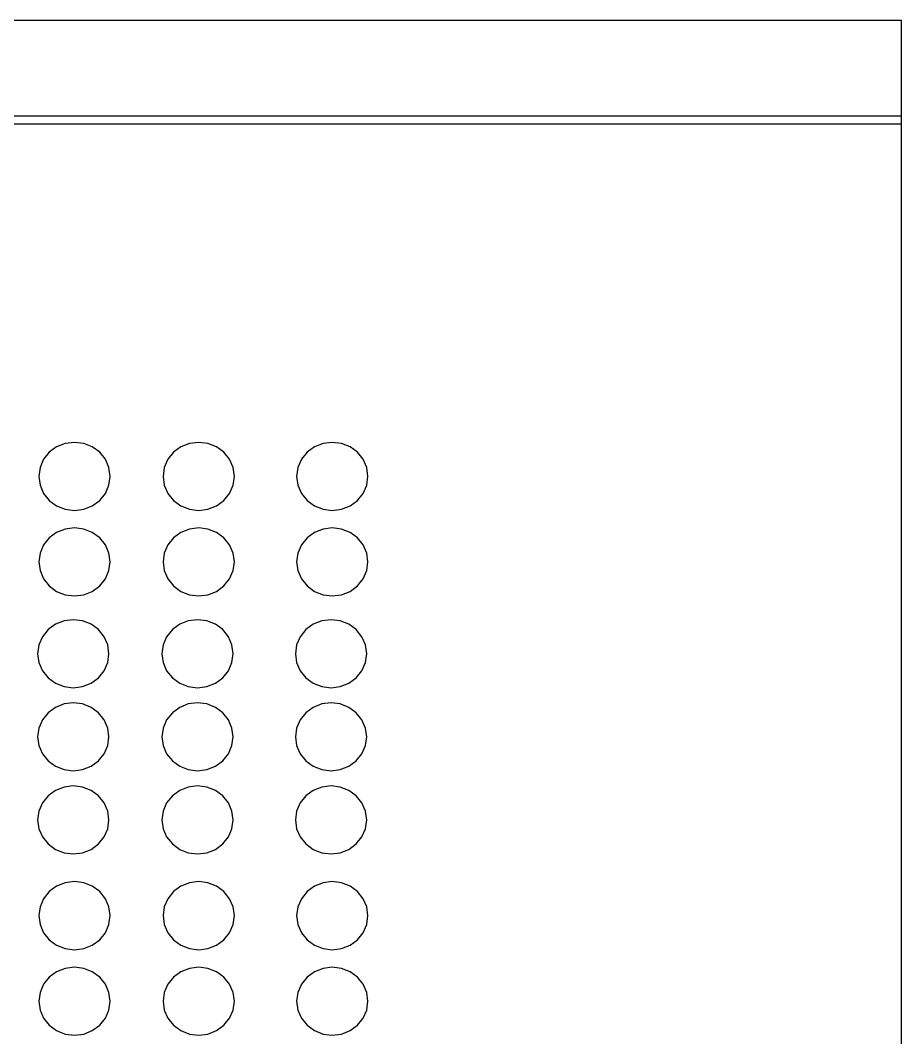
# Model space of a CAD drawing. Header units: inches. Extents: x 710 to 5347, y 114 to 2471.
# Drawn here: x 1270.9 to 1456.2, y 857.4 to 1071.2 of the extents above; entities that cross this region are included whole.
import ezdxf

# ---------------------------------------------------------------- set-up
doc = ezdxf.new("R2010")
doc.units = ezdxf.units.IN
doc.header["$MEASUREMENT"] = 0
doc.layers.add('Edges', color=7, linetype='Continuous')

# ---------------------------------------------------------------- blocks, each defined once
blk = doc.blocks.new('fire alarm fr')
at = {"layer": 'Edges'}
for p, q in [((-1661.19, 1257.52), (-2393.7, 1257.52)), ((-1661.19, 1237.39), (-1661.19, 1257.52)), ((-1661.19, 1237.39), (-2393.7, 1237.39)), ((-1661.19, 1235.77), (-1661.19, 1237.39)), ((-2188.17, 1235.77), (-1661.19, 1235.77)), ((-1661.19, 520.1), (-1661.19, 1235.77)), ((-1838.84, 1167.87), (-1840.39, 1166.73)), ((-1837.03, 1168.58), (-1838.84, 1167.87)), ((-1835.09, 1168.82), (-1837.03, 1168.58)), ((-1833.15, 1168.58), (-1835.09, 1168.82)), ((-1831.34, 1167.87), (-1833.15, 1168.58)), ((-1829.79, 1166.73), (-1831.34, 1167.87)), ((-1812.72, 1167.87), (-1814.27, 1166.73)), ((-1810.91, 1168.58), (-1812.72, 1167.87)), ((-1808.97, 1168.82), (-1810.91, 1168.58)), ((-1807.03, 1168.58), (-1808.97, 1168.82)), ((-1805.23, 1167.87), (-1807.03, 1168.58)), ((-1803.68, 1166.73), (-1805.23, 1167.87)), ((-1784.65, 1167.87), (-1786.2, 1166.73)), ((-1782.84, 1168.58), (-1784.65, 1167.87)), ((-1780.9, 1168.82), (-1782.84, 1168.58)), ((-1778.96, 1168.58), (-1780.9, 1168.82)), ((-1777.15, 1167.87), (-1778.96, 1168.58)), ((-1775.6, 1166.73), (-1777.15, 1167.87)), ((-1840.39, 1166.73), (-1841.58, 1165.25)), ((-1828.6, 1165.25), (-1829.79, 1166.73)), ((-1814.27, 1166.73), (-1815.46, 1165.25)), ((-1802.48, 1165.25), (-1803.68, 1166.73)), ((-1786.2, 1166.73), (-1787.39, 1165.25)), ((-1774.41, 1165.25), (-1775.6, 1166.73)), ((-1842.33, 1163.52), (-1842.59, 1161.67)), ((-1841.58, 1165.25), (-1842.33, 1163.52)), ((-1827.85, 1163.52), (-1828.6, 1165.25)), ((-1827.6, 1161.67), (-1827.85, 1163.52)), ((-1816.21, 1163.52), (-1816.47, 1161.67)), ((-1815.46, 1165.25), (-1816.21, 1163.52)), ((-1801.74, 1163.52), (-1802.48, 1165.25)), ((-1801.48, 1161.67), (-1801.74, 1163.52)), ((-1788.14, 1163.52), (-1788.39, 1161.67)), ((-1787.39, 1165.25), (-1788.14, 1163.52)), ((-1773.66, 1163.52), (-1774.41, 1165.25)), ((-1773.41, 1161.67), (-1773.66, 1163.52)), ((-1842.59, 1161.67), (-1842.33, 1159.82)), ((-1827.85, 1159.82), (-1827.6, 1161.67)), ((-1816.47, 1161.67), (-1816.21, 1159.82)), ((-1801.74, 1159.82), (-1801.48, 1161.67)), ((-1788.39, 1161.67), (-1788.14, 1159.82)), ((-1773.66, 1159.82), (-1773.41, 1161.67)), ((-1842.33, 1159.82), (-1841.58, 1158.1)), ((-1828.6, 1158.1), (-1827.85, 1159.82)), ((-1816.21, 1159.82), (-1815.46, 1158.1)), ((-1802.48, 1158.1), (-1801.74, 1159.82)), ((-1788.14, 1159.82), (-1787.39, 1158.1)), ((-1774.41, 1158.1), (-1773.66, 1159.82)), ((-1841.58, 1158.1), (-1840.39, 1156.62)), ((-1829.79, 1156.62), (-1828.6, 1158.1)), ((-1815.46, 1158.1), (-1814.27, 1156.62)), ((-1803.68, 1156.62), (-1802.48, 1158.1)), ((-1787.39, 1158.1), (-1786.2, 1156.62)), ((-1775.6, 1156.62), (-1774.41, 1158.1)), ((-1840.39, 1156.62), (-1838.84, 1155.48)), ((-1838.84, 1155.48), (-1837.03, 1154.77)), ((-1837.03, 1154.77), (-1835.09, 1154.52)), ((-1835.09, 1154.52), (-1833.15, 1154.77)), ((-1833.15, 1154.77), (-1831.34, 1155.48)), ((-1831.34, 1155.48), (-1829.79, 1156.62)), ((-1814.27, 1156.62), (-1812.72, 1155.48)), ((-1812.72, 1155.48), (-1810.91, 1154.77)), ((-1810.91, 1154.77), (-1808.97, 1154.52)), ((-1808.97, 1154.52), (-1807.03, 1154.77)), ((-1807.03, 1154.77), (-1805.23, 1155.48)), ((-1805.23, 1155.48), (-1803.68, 1156.62)), ((-1786.2, 1156.62), (-1784.65, 1155.48)), ((-1784.65, 1155.48), (-1782.84, 1154.77)), ((-1782.84, 1154.77), (-1780.9, 1154.52)), ((-1780.9, 1154.52), (-1778.96, 1154.77)), ((-1778.96, 1154.77), (-1777.15, 1155.48)), ((-1777.15, 1155.48), (-1775.6, 1156.62)), ((-1837.03, 1150.6), (-1838.84, 1149.89)), ((-1835.09, 1150.85), (-1837.03, 1150.6)), ((-1833.15, 1150.6), (-1835.09, 1150.85)), ((-1831.34, 1149.89), (-1833.15, 1150.6)), ((-1810.91, 1150.6), (-1812.72, 1149.89)), ((-1808.97, 1150.85), (-1810.91, 1150.6)), ((-1807.03, 1150.6), (-1808.97, 1150.85)), ((-1805.23, 1149.89), (-1807.03, 1150.6)), ((-1782.84, 1150.6), (-1784.65, 1149.89)), ((-1780.9, 1150.85), (-1782.84, 1150.6)), ((-1778.96, 1150.6), (-1780.9, 1150.85)), ((-1777.15, 1149.89), (-1778.96, 1150.6)), ((-1840.39, 1148.75), (-1841.58, 1147.27)), ((-1838.84, 1149.89), (-1840.39, 1148.75)), ((-1829.79, 1148.75), (-1831.34, 1149.89)), ((-1828.6, 1147.27), (-1829.79, 1148.75)), ((-1814.27, 1148.75), (-1815.46, 1147.27)), ((-1812.72, 1149.89), (-1814.27, 1148.75)), ((-1803.68, 1148.75), (-1805.23, 1149.89)), ((-1802.48, 1147.27), (-1803.68, 1148.75)), ((-1786.2, 1148.75), (-1787.39, 1147.27)), ((-1784.65, 1149.89), (-1786.2, 1148.75)), ((-1775.6, 1148.75), (-1777.15, 1149.89)), ((-1774.41, 1147.27), (-1775.6, 1148.75)), ((-1841.58, 1147.27), (-1842.33, 1145.55)), ((-1827.85, 1145.55), (-1828.6, 1147.27)), ((-1815.46, 1147.27), (-1816.21, 1145.55)), ((-1801.74, 1145.55), (-1802.48, 1147.27)), ((-1787.39, 1147.27), (-1788.14, 1145.55)), ((-1773.66, 1145.55), (-1774.41, 1147.27)), ((-1842.33, 1145.55), (-1842.59, 1143.7)), ((-1827.6, 1143.7), (-1827.85, 1145.55)), ((-1816.21, 1145.55), (-1816.47, 1143.7)), ((-1801.48, 1143.7), (-1801.74, 1145.55)), ((-1788.14, 1145.55), (-1788.39, 1143.7)), ((-1773.41, 1143.7), (-1773.66, 1145.55)), ((-1842.59, 1143.7), (-1842.33, 1141.85)), ((-1827.85, 1141.85), (-1827.6, 1143.7)), ((-1816.47, 1143.7), (-1816.21, 1141.85)), ((-1801.74, 1141.85), (-1801.48, 1143.7)), ((-1788.39, 1143.7), (-1788.14, 1141.85)), ((-1773.66, 1141.85), (-1773.41, 1143.7)), ((-1842.33, 1141.85), (-1841.58, 1140.12)), ((-1841.58, 1140.12), (-1840.39, 1138.64)), ((-1829.79, 1138.64), (-1828.6, 1140.12)), ((-1828.6, 1140.12), (-1827.85, 1141.85)), ((-1816.21, 1141.85), (-1815.46, 1140.12)), ((-1815.46, 1140.12), (-1814.27, 1138.64)), ((-1803.68, 1138.64), (-1802.48, 1140.12)), ((-1802.48, 1140.12), (-1801.74, 1141.85)), ((-1788.14, 1141.85), (-1787.39, 1140.12)), ((-1787.39, 1140.12), (-1786.2, 1138.64)), ((-1775.6, 1138.64), (-1774.41, 1140.12)), ((-1774.41, 1140.12), (-1773.66, 1141.85)), ((-1840.39, 1138.64), (-1838.84, 1137.5)), ((-1831.34, 1137.5), (-1829.79, 1138.64)), ((-1814.27, 1138.64), (-1812.72, 1137.5)), ((-1805.23, 1137.5), (-1803.68, 1138.64)), ((-1786.2, 1138.64), (-1784.65, 1137.5)), ((-1777.15, 1137.5), (-1775.6, 1138.64)), ((-1838.84, 1137.5), (-1837.03, 1136.79)), ((-1837.03, 1136.79), (-1835.09, 1136.55)), ((-1835.09, 1136.55), (-1833.15, 1136.79)), ((-1833.15, 1136.79), (-1831.34, 1137.5)), ((-1812.72, 1137.5), (-1810.91, 1136.79)), ((-1810.91, 1136.79), (-1808.97, 1136.55)), ((-1808.97, 1136.55), (-1807.03, 1136.79)), ((-1807.03, 1136.79), (-1805.23, 1137.5)), ((-1784.65, 1137.5), (-1782.84, 1136.79)), ((-1782.84, 1136.79), (-1780.9, 1136.55)), ((-1780.9, 1136.55), (-1778.96, 1136.79)), ((-1778.96, 1136.79), (-1777.15, 1137.5)), ((-1837.27, 1131.3), (-1839.08, 1130.58)), ((-1835.33, 1131.54), (-1837.27, 1131.3)), ((-1833.39, 1131.3), (-1835.33, 1131.54)), ((-1831.59, 1130.58), (-1833.39, 1131.3)), ((-1811.16, 1131.3), (-1812.96, 1130.58)), ((-1809.22, 1131.54), (-1811.16, 1131.3)), ((-1807.28, 1131.3), (-1809.22, 1131.54)), ((-1805.47, 1130.58), (-1807.28, 1131.3)), ((-1783.08, 1131.3), (-1784.89, 1130.58)), ((-1781.14, 1131.54), (-1783.08, 1131.3)), ((-1779.2, 1131.3), (-1781.14, 1131.54)), ((-1777.39, 1130.58), (-1779.2, 1131.3)), ((-1840.63, 1129.45), (-1841.82, 1127.97)), ((-1839.08, 1130.58), (-1840.63, 1129.45)), ((-1830.03, 1129.45), (-1831.59, 1130.58)), ((-1828.84, 1127.97), (-1830.03, 1129.45)), ((-1814.51, 1129.45), (-1815.71, 1127.97)), ((-1812.96, 1130.58), (-1814.51, 1129.45)), ((-1803.92, 1129.45), (-1805.47, 1130.58)), ((-1802.73, 1127.97), (-1803.92, 1129.45)), ((-1786.44, 1129.45), (-1787.63, 1127.97)), ((-1784.89, 1130.58), (-1786.44, 1129.45)), ((-1775.84, 1129.45), (-1777.39, 1130.58)), ((-1774.65, 1127.97), (-1775.84, 1129.45)), ((-1841.82, 1127.97), (-1842.57, 1126.24)), ((-1828.09, 1126.24), (-1828.84, 1127.97)), ((-1815.71, 1127.97), (-1816.45, 1126.24)), ((-1801.98, 1126.24), (-1802.73, 1127.97)), ((-1787.63, 1127.97), (-1788.38, 1126.24)), ((-1773.9, 1126.24), (-1774.65, 1127.97)), ((-1842.57, 1126.24), (-1842.83, 1124.39)), ((-1827.84, 1124.39), (-1828.09, 1126.24)), ((-1816.45, 1126.24), (-1816.71, 1124.39)), ((-1801.72, 1124.39), (-1801.98, 1126.24)), ((-1788.38, 1126.24), (-1788.64, 1124.39)), ((-1773.65, 1124.39), (-1773.9, 1126.24)), ((-1842.83, 1124.39), (-1842.57, 1122.54)), ((-1828.09, 1122.54), (-1827.84, 1124.39)), ((-1816.71, 1124.39), (-1816.45, 1122.54)), ((-1801.98, 1122.54), (-1801.72, 1124.39)), ((-1788.64, 1124.39), (-1788.38, 1122.54)), ((-1773.9, 1122.54), (-1773.65, 1124.39)), ((-1842.57, 1122.54), (-1841.82, 1120.82)), ((-1841.82, 1120.82), (-1840.63, 1119.34)), ((-1830.03, 1119.34), (-1828.84, 1120.82)), ((-1828.84, 1120.82), (-1828.09, 1122.54)), ((-1816.45, 1122.54), (-1815.71, 1120.82)), ((-1815.71, 1120.82), (-1814.51, 1119.34)), ((-1803.92, 1119.34), (-1802.73, 1120.82)), ((-1802.73, 1120.82), (-1801.98, 1122.54)), ((-1788.38, 1122.54), (-1787.63, 1120.82)), ((-1787.63, 1120.82), (-1786.44, 1119.34)), ((-1775.84, 1119.34), (-1774.65, 1120.82)), ((-1774.65, 1120.82), (-1773.9, 1122.54)), ((-1840.63, 1119.34), (-1839.08, 1118.2)), ((-1831.59, 1118.2), (-1830.03, 1119.34)), ((-1814.51, 1119.34), (-1812.96, 1118.2)), ((-1805.47, 1118.2), (-1803.92, 1119.34)), ((-1786.44, 1119.34), (-1784.89, 1118.2)), ((-1777.39, 1118.2), (-1775.84, 1119.34)), ((-1839.08, 1118.2), (-1837.27, 1117.48)), ((-1837.27, 1117.48), (-1835.33, 1117.24)), ((-1835.33, 1117.24), (-1833.39, 1117.48)), ((-1833.39, 1117.48), (-1831.59, 1118.2)), ((-1812.96, 1118.2), (-1811.16, 1117.48)), ((-1811.16, 1117.48), (-1809.22, 1117.24)), ((-1809.22, 1117.24), (-1807.28, 1117.48)), ((-1807.28, 1117.48), (-1805.47, 1118.2)), ((-1784.89, 1118.2), (-1783.08, 1117.48)), ((-1783.08, 1117.48), (-1781.14, 1117.24)), ((-1781.14, 1117.24), (-1779.2, 1117.48)), ((-1779.2, 1117.48), (-1777.39, 1118.2)), ((-1835.33, 1114.07), (-1837.27, 1113.83)), ((-1833.39, 1113.83), (-1835.33, 1114.07)), ((-1809.22, 1114.07), (-1811.16, 1113.83)), ((-1807.28, 1113.83), (-1809.22, 1114.07)), ((-1781.14, 1114.07), (-1783.08, 1113.83)), ((-1779.2, 1113.83), (-1781.14, 1114.07)), ((-1840.63, 1111.98), (-1841.82, 1110.5)), ((-1839.08, 1113.11), (-1840.63, 1111.98)), ((-1837.27, 1113.83), (-1839.08, 1113.11)), ((-1831.59, 1113.11), (-1833.39, 1113.83)), ((-1830.03, 1111.98), (-1831.59, 1113.11)), ((-1828.84, 1110.5), (-1830.03, 1111.98)), ((-1814.51, 1111.98), (-1815.71, 1110.5)), ((-1812.96, 1113.11), (-1814.51, 1111.98)), ((-1811.16, 1113.83), (-1812.96, 1113.11)), ((-1805.47, 1113.11), (-1807.28, 1113.83)), ((-1803.92, 1111.98), (-1805.47, 1113.11)), ((-1802.73, 1110.5), (-1803.92, 1111.98)), ((-1786.44, 1111.98), (-1787.63, 1110.5)), ((-1784.89, 1113.11), (-1786.44, 1111.98)), ((-1783.08, 1113.83), (-1784.89, 1113.11)), ((-1777.39, 1113.11), (-1779.2, 1113.83)), ((-1775.84, 1111.98), (-1777.39, 1113.11)), ((-1774.65, 1110.5), (-1775.84, 1111.98)), ((-1841.82, 1110.5), (-1842.57, 1108.77)), ((-1828.09, 1108.77), (-1828.84, 1110.5)), ((-1815.71, 1110.5), (-1816.45, 1108.77)), ((-1801.98, 1108.77), (-1802.73, 1110.5)), ((-1787.63, 1110.5), (-1788.38, 1108.77)), ((-1773.9, 1108.77), (-1774.65, 1110.5)), ((-1842.57, 1108.77), (-1842.83, 1106.92)), ((-1827.84, 1106.92), (-1828.09, 1108.77)), ((-1816.45, 1108.77), (-1816.71, 1106.92)), ((-1801.72, 1106.92), (-1801.98, 1108.77)), ((-1788.38, 1108.77), (-1788.64, 1106.92)), ((-1773.65, 1106.92), (-1773.9, 1108.77)), ((-1842.83, 1106.92), (-1842.57, 1105.07)), ((-1828.09, 1105.07), (-1827.84, 1106.92)), ((-1816.71, 1106.92), (-1816.45, 1105.07)), ((-1801.98, 1105.07), (-1801.72, 1106.92)), ((-1788.64, 1106.92), (-1788.38, 1105.07)), ((-1773.9, 1105.07), (-1773.65, 1106.92)), ((-1842.57, 1105.07), (-1841.82, 1103.35)), ((-1828.84, 1103.35), (-1828.09, 1105.07)), ((-1816.45, 1105.07), (-1815.71, 1103.35)), ((-1802.73, 1103.35), (-1801.98, 1105.07)), ((-1788.38, 1105.07), (-1787.63, 1103.35)), ((-1774.65, 1103.35), (-1773.9, 1105.07)), ((-1841.82, 1103.35), (-1840.63, 1101.87)), ((-1840.63, 1101.87), (-1839.08, 1100.73)), ((-1831.59, 1100.73), (-1830.03, 1101.87)), ((-1830.03, 1101.87), (-1828.84, 1103.35)), ((-1815.71, 1103.35), (-1814.51, 1101.87)), ((-1814.51, 1101.87), (-1812.96, 1100.73)), ((-1805.47, 1100.73), (-1803.92, 1101.87)), ((-1803.92, 1101.87), (-1802.73, 1103.35)), ((-1787.63, 1103.35), (-1786.44, 1101.87)), ((-1786.44, 1101.87), (-1784.89, 1100.73)), ((-1777.39, 1100.73), (-1775.84, 1101.87)), ((-1775.84, 1101.87), (-1774.65, 1103.35)), ((-1839.08, 1100.73), (-1837.27, 1100.02)), ((-1837.27, 1100.02), (-1835.33, 1099.77)), ((-1835.33, 1099.77), (-1833.39, 1100.02)), ((-1833.39, 1100.02), (-1831.59, 1100.73)), ((-1812.96, 1100.73), (-1811.16, 1100.02)), ((-1811.16, 1100.02), (-1809.22, 1099.77)), ((-1809.22, 1099.77), (-1807.28, 1100.02)), ((-1807.28, 1100.02), (-1805.47, 1100.73)), ((-1784.89, 1100.73), (-1783.08, 1100.02)), ((-1783.08, 1100.02), (-1781.14, 1099.77)), ((-1781.14, 1099.77), (-1779.2, 1100.02)), ((-1779.2, 1100.02), (-1777.39, 1100.73)), ((-1839.08, 1095.64), (-1840.63, 1094.51)), ((-1837.27, 1096.36), (-1839.08, 1095.64)), ((-1835.33, 1096.6), (-1837.27, 1096.36)), ((-1833.39, 1096.36), (-1835.33, 1096.6)), ((-1831.59, 1095.64), (-1833.39, 1096.36)), ((-1830.03, 1094.51), (-1831.59, 1095.64)), ((-1812.96, 1095.64), (-1814.51, 1094.51)), ((-1811.16, 1096.36), (-1812.96, 1095.64)), ((-1809.22, 1096.6), (-1811.16, 1096.36)), ((-1807.28, 1096.36), (-1809.22, 1096.6)), ((-1805.47, 1095.64), (-1807.28, 1096.36)), ((-1803.92, 1094.51), (-1805.47, 1095.64)), ((-1784.89, 1095.64), (-1786.44, 1094.51)), ((-1783.08, 1096.36), (-1784.89, 1095.64)), ((-1781.14, 1096.6), (-1783.08, 1096.36)), ((-1779.2, 1096.36), (-1781.14, 1096.6)), ((-1777.39, 1095.64), (-1779.2, 1096.36)), ((-1775.84, 1094.51), (-1777.39, 1095.64)), ((-1841.82, 1093.03), (-1842.57, 1091.3)), ((-1840.63, 1094.51), (-1841.82, 1093.03)), ((-1828.84, 1093.03), (-1830.03, 1094.51)), ((-1828.09, 1091.3), (-1828.84, 1093.03)), ((-1815.71, 1093.03), (-1816.45, 1091.3)), ((-1814.51, 1094.51), (-1815.71, 1093.03)), ((-1802.73, 1093.03), (-1803.92, 1094.51)), ((-1801.98, 1091.3), (-1802.73, 1093.03)), ((-1787.63, 1093.03), (-1788.38, 1091.3)), ((-1786.44, 1094.51), (-1787.63, 1093.03)), ((-1774.65, 1093.03), (-1775.84, 1094.51)), ((-1773.9, 1091.3), (-1774.65, 1093.03)), ((-1842.57, 1091.3), (-1842.83, 1089.45)), ((-1827.84, 1089.45), (-1828.09, 1091.3)), ((-1816.45, 1091.3), (-1816.71, 1089.45)), ((-1801.72, 1089.45), (-1801.98, 1091.3)), ((-1788.38, 1091.3), (-1788.64, 1089.45)), ((-1773.65, 1089.45), (-1773.9, 1091.3)), ((-1842.83, 1089.45), (-1842.57, 1087.6)), ((-1828.09, 1087.6), (-1827.84, 1089.45)), ((-1816.71, 1089.45), (-1816.45, 1087.6)), ((-1801.98, 1087.6), (-1801.72, 1089.45)), ((-1788.64, 1089.45), (-1788.38, 1087.6)), ((-1773.9, 1087.6), (-1773.65, 1089.45)), ((-1842.57, 1087.6), (-1841.82, 1085.88)), ((-1828.84, 1085.88), (-1828.09, 1087.6)), ((-1816.45, 1087.6), (-1815.71, 1085.88)), ((-1802.73, 1085.88), (-1801.98, 1087.6)), ((-1788.38, 1087.6), (-1787.63, 1085.88)), ((-1774.65, 1085.88), (-1773.9, 1087.6)), ((-1841.82, 1085.88), (-1840.63, 1084.4)), ((-1840.63, 1084.4), (-1839.08, 1083.26)), ((-1831.59, 1083.26), (-1830.03, 1084.4)), ((-1830.03, 1084.4), (-1828.84, 1085.88)), ((-1815.71, 1085.88), (-1814.51, 1084.4)), ((-1814.51, 1084.4), (-1812.96, 1083.26)), ((-1805.47, 1083.26), (-1803.92, 1084.4)), ((-1803.92, 1084.4), (-1802.73, 1085.88)), ((-1787.63, 1085.88), (-1786.44, 1084.4)), ((-1786.44, 1084.4), (-1784.89, 1083.26)), ((-1777.39, 1083.26), (-1775.84, 1084.4)), ((-1775.84, 1084.4), (-1774.65, 1085.88)), ((-1839.08, 1083.26), (-1837.27, 1082.55)), ((-1837.27, 1082.55), (-1835.33, 1082.3)), ((-1835.33, 1082.3), (-1833.39, 1082.55)), ((-1833.39, 1082.55), (-1831.59, 1083.26)), ((-1812.96, 1083.26), (-1811.16, 1082.55)), ((-1811.16, 1082.55), (-1809.22, 1082.3)), ((-1809.22, 1082.3), (-1807.28, 1082.55)), ((-1807.28, 1082.55), (-1805.47, 1083.26)), ((-1784.89, 1083.26), (-1783.08, 1082.55)), ((-1783.08, 1082.55), (-1781.14, 1082.3)), ((-1781.14, 1082.3), (-1779.2, 1082.55)), ((-1779.2, 1082.55), (-1777.39, 1083.26)), ((-1837.03, 1076.23), (-1838.84, 1075.52)), ((-1835.09, 1076.48), (-1837.03, 1076.23)), ((-1833.15, 1076.23), (-1835.09, 1076.48)), ((-1831.34, 1075.52), (-1833.15, 1076.23)), ((-1810.91, 1076.23), (-1812.72, 1075.52)), ((-1808.97, 1076.48), (-1810.91, 1076.23)), ((-1807.03, 1076.23), (-1808.97, 1076.48)), ((-1805.23, 1075.52), (-1807.03, 1076.23)), ((-1782.84, 1076.23), (-1784.65, 1075.52)), ((-1780.9, 1076.48), (-1782.84, 1076.23)), ((-1778.96, 1076.23), (-1780.9, 1076.48)), ((-1777.15, 1075.52), (-1778.96, 1076.23)), ((-1840.39, 1074.38), (-1841.58, 1072.9)), ((-1838.84, 1075.52), (-1840.39, 1074.38)), ((-1829.79, 1074.38), (-1831.34, 1075.52)), ((-1828.6, 1072.9), (-1829.79, 1074.38)), ((-1814.27, 1074.38), (-1815.46, 1072.9)), ((-1812.72, 1075.52), (-1814.27, 1074.38)), ((-1803.68, 1074.38), (-1805.23, 1075.52)), ((-1802.48, 1072.9), (-1803.68, 1074.38)), ((-1786.2, 1074.38), (-1787.39, 1072.9)), ((-1784.65, 1075.52), (-1786.2, 1074.38)), ((-1775.6, 1074.38), (-1777.15, 1075.52)), ((-1774.41, 1072.9), (-1775.6, 1074.38)), ((-1841.58, 1072.9), (-1842.33, 1071.18)), ((-1827.85, 1071.18), (-1828.6, 1072.9)), ((-1815.46, 1072.9), (-1816.21, 1071.18)), ((-1801.74, 1071.18), (-1802.48, 1072.9)), ((-1787.39, 1072.9), (-1788.14, 1071.18)), ((-1773.66, 1071.18), (-1774.41, 1072.9)), ((-1842.33, 1071.18), (-1842.59, 1069.33)), ((-1842.59, 1069.33), (-1842.33, 1067.48)), ((-1827.6, 1069.33), (-1827.85, 1071.18)), ((-1827.85, 1067.48), (-1827.6, 1069.33)), ((-1816.21, 1071.18), (-1816.47, 1069.33)), ((-1816.47, 1069.33), (-1816.21, 1067.48)), ((-1801.48, 1069.33), (-1801.74, 1071.18)), ((-1801.74, 1067.48), (-1801.48, 1069.33)), ((-1788.14, 1071.18), (-1788.39, 1069.33)), ((-1788.39, 1069.33), (-1788.14, 1067.48)), ((-1773.41, 1069.33), (-1773.66, 1071.18)), ((-1773.66, 1067.48), (-1773.41, 1069.33)), ((-1842.33, 1067.48), (-1841.58, 1065.75)), ((-1828.6, 1065.75), (-1827.85, 1067.48)), ((-1816.21, 1067.48), (-1815.46, 1065.75)), ((-1802.48, 1065.75), (-1801.74, 1067.48)), ((-1788.14, 1067.48), (-1787.39, 1065.75)), ((-1774.41, 1065.75), (-1773.66, 1067.48)), ((-1841.58, 1065.75), (-1840.39, 1064.27)), ((-1829.79, 1064.27), (-1828.6, 1065.75)), ((-1815.46, 1065.75), (-1814.27, 1064.27)), ((-1803.68, 1064.27), (-1802.48, 1065.75)), ((-1787.39, 1065.75), (-1786.2, 1064.27)), ((-1775.6, 1064.27), (-1774.41, 1065.75)), ((-1840.39, 1064.27), (-1838.84, 1063.13)), ((-1838.84, 1063.13), (-1837.03, 1062.42)), ((-1833.15, 1062.42), (-1831.34, 1063.13)), ((-1831.34, 1063.13), (-1829.79, 1064.27)), ((-1814.27, 1064.27), (-1812.72, 1063.13)), ((-1812.72, 1063.13), (-1810.91, 1062.42)), ((-1807.03, 1062.42), (-1805.23, 1063.13)), ((-1805.23, 1063.13), (-1803.68, 1064.27)), ((-1786.2, 1064.27), (-1784.65, 1063.13)), ((-1784.65, 1063.13), (-1782.84, 1062.42)), ((-1778.96, 1062.42), (-1777.15, 1063.13)), ((-1777.15, 1063.13), (-1775.6, 1064.27)), ((-1837.03, 1062.42), (-1835.09, 1062.18)), ((-1835.09, 1062.18), (-1833.15, 1062.42)), ((-1810.91, 1062.42), (-1808.97, 1062.18)), ((-1808.97, 1062.18), (-1807.03, 1062.42)), ((-1782.84, 1062.42), (-1780.9, 1062.18)), ((-1780.9, 1062.18), (-1778.96, 1062.42)), ((-1835.09, 1058.5), (-1837.03, 1058.25)), ((-1833.15, 1058.25), (-1835.09, 1058.5)), ((-1808.97, 1058.5), (-1810.91, 1058.25)), ((-1807.03, 1058.25), (-1808.97, 1058.5)), ((-1780.9, 1058.5), (-1782.84, 1058.25)), ((-1778.96, 1058.25), (-1780.9, 1058.5)), ((-1840.39, 1056.4), (-1841.58, 1054.92)), ((-1838.84, 1057.54), (-1840.39, 1056.4)), ((-1837.03, 1058.25), (-1838.84, 1057.54)), ((-1831.34, 1057.54), (-1833.15, 1058.25)), ((-1829.79, 1056.4), (-1831.34, 1057.54)), ((-1828.6, 1054.92), (-1829.79, 1056.4)), ((-1814.27, 1056.4), (-1815.46, 1054.92)), ((-1812.72, 1057.54), (-1814.27, 1056.4)), ((-1810.91, 1058.25), (-1812.72, 1057.54)), ((-1805.23, 1057.54), (-1807.03, 1058.25)), ((-1803.68, 1056.4), (-1805.23, 1057.54)), ((-1802.48, 1054.92), (-1803.68, 1056.4)), ((-1786.2, 1056.4), (-1787.39, 1054.92)), ((-1784.65, 1057.54), (-1786.2, 1056.4)), ((-1782.84, 1058.25), (-1784.65, 1057.54)), ((-1777.15, 1057.54), (-1778.96, 1058.25)), ((-1775.6, 1056.4), (-1777.15, 1057.54)), ((-1774.41, 1054.92), (-1775.6, 1056.4)), ((-1841.58, 1054.92), (-1842.33, 1053.2)), ((-1827.85, 1053.2), (-1828.6, 1054.92)), ((-1815.46, 1054.92), (-1816.21, 1053.2)), ((-1801.74, 1053.2), (-1802.48, 1054.92)), ((-1787.39, 1054.92), (-1788.14, 1053.2)), ((-1773.66, 1053.2), (-1774.41, 1054.92)), ((-1842.33, 1053.2), (-1842.59, 1051.35)), ((-1827.6, 1051.35), (-1827.85, 1053.2)), ((-1816.21, 1053.2), (-1816.47, 1051.35)), ((-1801.48, 1051.35), (-1801.74, 1053.2)), ((-1788.14, 1053.2), (-1788.39, 1051.35)), ((-1773.41, 1051.35), (-1773.66, 1053.2)), ((-1842.59, 1051.35), (-1842.33, 1049.5)), ((-1827.85, 1049.5), (-1827.6, 1051.35)), ((-1816.47, 1051.35), (-1816.21, 1049.5)), ((-1801.74, 1049.5), (-1801.48, 1051.35)), ((-1788.39, 1051.35), (-1788.14, 1049.5)), ((-1773.66, 1049.5), (-1773.41, 1051.35)), ((-1842.33, 1049.5), (-1841.58, 1047.77)), ((-1828.6, 1047.77), (-1827.85, 1049.5)), ((-1816.21, 1049.5), (-1815.46, 1047.77)), ((-1802.48, 1047.77), (-1801.74, 1049.5)), ((-1788.14, 1049.5), (-1787.39, 1047.77)), ((-1774.41, 1047.77), (-1773.66, 1049.5)), ((-1841.58, 1047.77), (-1840.39, 1046.29)), ((-1840.39, 1046.29), (-1838.84, 1045.16)), ((-1831.34, 1045.16), (-1829.79, 1046.29)), ((-1829.79, 1046.29), (-1828.6, 1047.77)), ((-1815.46, 1047.77), (-1814.27, 1046.29)), ((-1814.27, 1046.29), (-1812.72, 1045.16)), ((-1805.23, 1045.16), (-1803.68, 1046.29)), ((-1803.68, 1046.29), (-1802.48, 1047.77)), ((-1787.39, 1047.77), (-1786.2, 1046.29)), ((-1786.2, 1046.29), (-1784.65, 1045.16)), ((-1777.15, 1045.16), (-1775.6, 1046.29)), ((-1775.6, 1046.29), (-1774.41, 1047.77)), ((-1838.84, 1045.16), (-1837.03, 1044.44)), ((-1837.03, 1044.44), (-1835.09, 1044.2)), ((-1835.09, 1044.2), (-1833.15, 1044.44)), ((-1833.15, 1044.44), (-1831.34, 1045.16)), ((-1812.72, 1045.16), (-1810.91, 1044.44)), ((-1810.91, 1044.44), (-1808.97, 1044.2)), ((-1808.97, 1044.2), (-1807.03, 1044.44)), ((-1807.03, 1044.44), (-1805.23, 1045.16)), ((-1784.65, 1045.16), (-1782.84, 1044.44)), ((-1782.84, 1044.44), (-1780.9, 1044.2)), ((-1780.9, 1044.2), (-1778.96, 1044.44)), ((-1778.96, 1044.44), (-1777.15, 1045.16))]:
    blk.add_line(p, q, dxfattribs=at)

msp = doc.modelspace()

# ---------------------------------------------------------------- block references
msp.add_blockref('fire alarm fr', (3117.35, -186.28))

doc.saveas('drawing.dxf')
